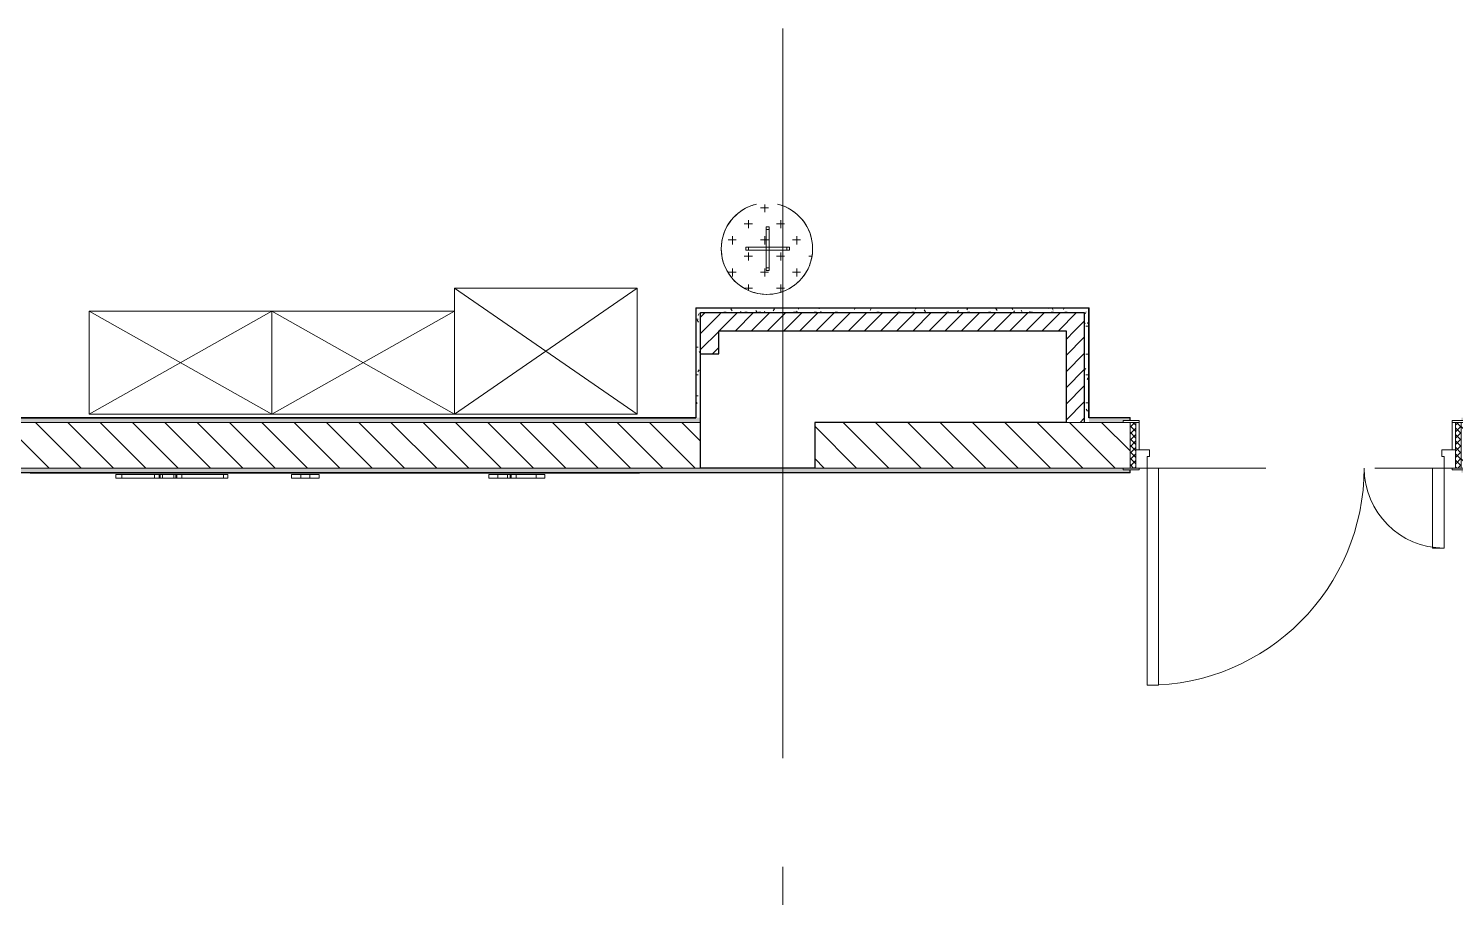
# Model space of a CAD drawing. Header units: millimetres. Extents: x 95091 to 185761, y -1987 to 15323.
# Drawn here: x 112658 to 118905, y 11521 to 15323 of the extents above; entities that cross this region are included whole.
import ezdxf

# ---------------------------------------------------------------- set-up
doc = ezdxf.new("R2010")
doc.units = ezdxf.units.MM
doc.linetypes.add('Осевая', pattern=[3175, 635, -476.25, 1587.5, -476.25])
for name, color, linetype, lineweight in [('A-DOOR', 7, 'Continuous', 9), ('A-DOOR-1', 7, 'Continuous', 13), ('A-DOOR-FRAM', 7, 'Continuous', 13), ('A-DOOR-FRAM-1', 7, 'Continuous', 9), ('A-WALL-3', 7, 'Continuous', 9), ('I-FURN', 7, 'Continuous', 9), ('I-WALL', 7, 'Continuous', 9), ('Оси', 7, 'Continuous', 9), ('Оси-2', 7, 'Осевая', 9)]:
    doc.layers.add(name, color=color, linetype=linetype, lineweight=lineweight)
for name, color, linetype, lineweight, true_color in [('A-WALL-1', 7, 'Continuous', 25, 0x3c3c3c), ('A-WALL-FNSH-1', 7, 'Continuous', 13, 0x3c3c3c), ('I-FURN-1', 7, 'Continuous', 9, 0xf0f0f0)]:
    doc.layers.add(name, color=color, linetype=linetype, lineweight=lineweight, true_color=true_color)
pattern_1 = [(45, (0, 0), (-35.35534, 35.35534), [])]
pattern_2 = [(0, (0, 0), (121.92, 30.48), [10.058, -81.382, 10.058, -81.382, -487.68]), (0, (0, 0), (121.92, 30.48), [-182.88, 10.058, -172.822, 10.058, -81.382, -213.36]), (0, (0, 0), (121.92, 30.48), [-457.2, 10.058, -50.902, 10.058, -142.342]), (120, (45.72, 15.24), (-87.356454, 90.345817), [10.058, -81.382, 10.058, -81.382, -487.68]), (120, (45.72, 15.24), (-87.356454, 90.345817), [-182.88, 10.058, -172.822, 10.058, -81.382, -213.36]), (120, (45.72, 15.24), (-87.356454, 90.345817), [-457.2, 10.058, -50.902, 10.058, -142.342]), (240, (60.96, 76.2), (-34.563546, -120.825817), [10.058, -81.382, 10.058, -81.382, -487.68]), (240, (60.96, 76.2), (-34.563546, -120.825817), [-182.88, 10.058, -172.822, 10.058, -81.382, -213.36]), (240, (60.96, 76.2), (-34.563546, -120.825817), [-457.2, 10.058, -50.902, 10.058, -142.342])]
pattern_3 = [(0, (-115891, -14359.75), (70.485, 70.485), [35.242, -105.727]), (90, (-115873.38, -14377.37), (-70.485, 70.485), [35.242, -105.727])]

# ---------------------------------------------------------------- blocks, each defined once
blk = doc.blocks.new('Шкаф параметрический - 1_254-26529812-План разверток пом_3_42_ Этаж 3')
at = {"layer": 'I-FURN-1'}
for p, q in [((0, 0), (800, 450)), ((0, 450), (800, 0)), ((800, 450), (0, 450)), ((0, 450), (0, 0)), ((0, 0), (0, 450)), ((0, 450), (800, 450)), ((800, 0), (800, 450)), ((800, 450), (800, 0)), ((0, 0), (800, 0)), ((800, 0), (0, 0))]:
    blk.add_line(p, q, dxfattribs=at)
blk = doc.blocks.new('Шкаф параметрический - 1_256-26529813-План разверток пом_3_42_ Этаж 3')
at = {"layer": 'I-FURN-1'}
for p, q in [((0, 0), (800, 450)), ((0, 450), (800, 0)), ((800, 450), (0, 450)), ((0, 450), (0, 0)), ((0, 0), (0, 450)), ((0, 450), (800, 450)), ((800, 0), (800, 450)), ((800, 450), (800, 0)), ((0, 0), (800, 0)), ((800, 0), (0, 0))]:
    blk.add_line(p, q, dxfattribs=at)
blk = doc.blocks.new('Шкаф параметрический - 1_255-25532301-План разверток пом_3_42_ Этаж 3')
at = {"layer": 'I-FURN-1'}
for p, q in [((0, 0), (800, 550)), ((0, 550), (800, 0)), ((800, 550), (0, 550)), ((0, 550), (0, 0)), ((0, 0), (0, 550)), ((0, 550), (800, 550)), ((800, 0), (800, 550)), ((800, 550), (800, 100)), ((800, 100), (800, 0)), ((0, 0), (800, 0)), ((800, 0), (0, 0))]:
    blk.add_line(p, q, dxfattribs=at)
blk = doc.blocks.new('вешалка - 1_15-V5-План разверток пом_3_42_ Этаж 3')
at = {"layer": 'I-FURN'}
h = blk.add_hatch(dxfattribs=at)
h.set_pattern_fill('FP_14', color=256, style=0, pattern_type=2)
h.set_pattern_definition(pattern_3)
h.paths.add_polyline_path([(-24.1, -198.5), (24.1, -198.5), (70.9, -187), (113.6, -164.6), (149.7, -132.6), (177.1, -92.9), (194.2, -47.9), (200, 0), (194.2, 47.9), (177.1, 92.9), (149.7, 132.6), (113.6, 164.6), (70.9, 187), (45.2, 193.3), (-45.2, 193.3), (-70.9, 187), (-113.6, 164.6), (-149.7, 132.6), (-177.1, 92.9), (-194.2, 47.9), (-200, 0), (-194.2, -47.9), (-177.1, -92.9), (-149.2, -133.1), (-113.6, -164.6), (-70.9, -187)])
h = blk.add_hatch(dxfattribs=at)
h.set_pattern_fill('FP_14', color=256, style=0, pattern_type=2)
h.set_pattern_definition(pattern_3)
h.paths.add_polyline_path([(9, -6), (9, 6), (-3, 6), (-3, -6)])
at = {"layer": 'I-FURN-1'}
for p, q in [((9, 96), (-3, 96)), ((-3, 96), (-3, 84)), ((-3, 84), (-3, 96)), ((-3, 96), (9, 96)), ((9, 96), (-3, 96)), ((-3, 96), (-3, 84)), ((-3, 84), (-3, 96)), ((-3, 96), (9, 96)), ((-3, 84), (9, 84)), ((9, 84), (-3, 84)), ((-3, 84), (-3, 6)), ((-3, 6), (-3, 84)), ((9, 84), (9, 96)), ((9, 96), (9, 84)), ((9, 84), (9, 96)), ((9, 96), (9, 84)), ((9, 6), (9, 84)), ((9, 84), (9, 6)), ((-81, 6), (-93, 6)), ((-93, 6), (-93, -6)), ((-93, -6), (-93, 6)), ((-93, 6), (-81, 6)), ((-81, 6), (-93, 6)), ((-93, 6), (-93, -6)), ((-93, -6), (-93, 6)), ((-93, 6), (-81, 6)), ((-81, -6), (-81, 6)), ((-81, 6), (-81, -6)), ((-3, 6), (-81, 6)), ((-81, 6), (-3, 6)), ((9, 6), (-3, 6)), ((-3, 6), (-3, -6)), ((-3, -6), (-3, 6)), ((-3, 6), (9, 6)), ((87, 6), (9, 6)), ((9, 6), (87, 6)), ((9, -6), (9, 6)), ((9, 6), (9, -6)), ((87, 6), (87, -6)), ((99, 6), (87, 6)), ((87, 6), (99, 6)), ((87, -6), (87, 6)), ((99, 6), (87, 6)), ((87, 6), (99, 6)), ((99, -6), (99, 6)), ((99, 6), (99, -6)), ((99, -6), (99, 6)), ((99, 6), (99, -6)), ((-93, -6), (-81, -6)), ((-81, -6), (-93, -6)), ((-93, -6), (-81, -6)), ((-81, -6), (-93, -6)), ((-81, -6), (-3, -6)), ((-3, -6), (-81, -6)), ((-3, -6), (-3, -84)), ((-3, -84), (-3, -6)), ((-3, -6), (9, -6)), ((9, -6), (-3, -6)), ((9, -84), (9, -6)), ((9, -6), (87, -6)), ((87, -6), (9, -6)), ((9, -6), (9, -84)), ((87, -6), (99, -6)), ((99, -6), (87, -6)), ((87, -6), (99, -6)), ((99, -6), (87, -6)), ((9, -84), (-3, -84)), ((-3, -84), (-3, -96)), ((-3, -96), (-3, -84)), ((-3, -84), (9, -84)), ((-3, -84), (-3, -96)), ((-3, -96), (-3, -84)), ((-3, -96), (9, -96)), ((9, -96), (-3, -96)), ((-3, -96), (9, -96)), ((9, -96), (-3, -96)), ((9, -96), (9, -84)), ((9, -84), (9, -96)), ((9, -96), (9, -84)), ((9, -84), (9, -96))]:
    blk.add_line(p, q, dxfattribs=at)
for start, end in [(103.1692, 180), (103.1692, 110.76923), (360, 76.8308), (69.23077, 76.8308), (110.76923, 180), (41.53846, 69.23077), (0, 41.53846), (180, 360), (180, 304.61538), (318.46154, 0), (304.61538, 318.46154)]:
    blk.add_arc((0, 0), 200, start, end, dxfattribs=at)
blk = doc.blocks.new('Дервево_ ствол_ декор 3 - Дервево_ ствол_ декор 3-30727125-План разверток пом_3_42_ Этаж 3')
at = {"layer": 'I-FURN-1'}
for p, q in [((-40.5, -8.3), (-229.4, -8.3)), ((-229.4, -8.3), (-202.6, -8.3)), ((-229.4, -8.3), (-229.4, -24.3)), ((-202.6, -24.3), (-229.4, -24.3)), ((-229.4, -24.3), (-40.5, -24.3)), ((-202.6, -8.3), (-35.6, -8.3)), ((-202.6, -8.3), (-202.6, -24.3)), ((-35.6, -24.3), (-202.6, -24.3)), ((-40.5, -8.3), (-60, -8.3)), ((-60, -8.3), (-40.5, -8.3)), ((-60, -24.3), (-60, -8.3)), ((-40.5, -24.3), (-60, -24.3)), ((-60, -24.3), (-40.5, -24.3)), ((0, -8.3), (-40.5, -8.3)), ((-40.5, -8.3), (-40.5, -24.3)), ((-40.5, -24.3), (0, -24.3)), ((-35.6, -8.3), (-25.1, -8.3)), ((-35.6, -8.3), (-35.6, -24.3)), ((-25.1, -24.3), (-35.6, -24.3)), ((-25.1, -8.3), (25, -8.3)), ((-25.1, -24.3), (-25.1, -8.3)), ((25, -24.3), (-25.1, -24.3)), ((38, -8.3), (0, -8.3)), ((0, -24.3), (38, -24.3)), ((25, -8.3), (33.1, -8.3)), ((25, -8.3), (25, -24.3)), ((33.1, -24.3), (25, -24.3)), ((33.1, -8.3), (241.5, -8.3)), ((33.1, -8.3), (33.1, -24.3)), ((241.5, -24.3), (33.1, -24.3)), ((60, -8.3), (38, -8.3)), ((260.4, -8.3), (38, -8.3)), ((38, -8.3), (60, -8.3)), ((38, -8.3), (38, -24.3)), ((60, -24.3), (38, -24.3)), ((38, -24.3), (260.4, -24.3)), ((38, -24.3), (60, -24.3)), ((60, -8.3), (60, -24.3)), ((241.5, -8.3), (260.4, -8.3)), ((241.5, -24.3), (241.5, -8.3)), ((260.4, -24.3), (241.5, -24.3)), ((260.4, -8.3), (260.4, -24.3))]:
    blk.add_line(p, q, dxfattribs=at)
blk = doc.blocks.new('Дервево_ ствол_ декор 4 - Дервево_ ствол_ декор 4-30727129-План разверток пом_3_42_ Этаж 3')
at = {"layer": 'I-FURN-1'}
for p, q in [((0, -8.3), (-60, -8.3)), ((-60, -8.3), (-40.5, -8.3)), ((-60, -24.3), (-60, -8.3)), ((-40.5, -24.3), (-60, -24.3)), ((-60, -24.3), (0, -24.3)), ((-40.5, -8.3), (-19.5, -8.3)), ((-19.5, -24.3), (-40.5, -24.3)), ((-19.5, -8.3), (19.5, -8.3)), ((-19.5, -24.3), (-19.5, -8.3)), ((19.5, -24.3), (-19.5, -24.3)), ((60, -8.3), (0, -8.3)), ((0, -24.3), (60, -24.3)), ((19.5, -8.3), (33.1, -8.3)), ((19.5, -8.3), (19.5, -24.3)), ((33.1, -24.3), (19.5, -24.3)), ((33.1, -8.3), (60, -8.3)), ((60, -24.3), (33.1, -24.3)), ((60, -8.3), (60, -24.3))]:
    blk.add_line(p, q, dxfattribs=at)
blk = doc.blocks.new('110_Дверь_СКБ_2Ст - Д-6_п__ ДОО_Дв_1450x2100h_Дверь из раздевальной в коридор-32358047-План разверток пом_3_42_ Этаж 3')
at = {"layer": 'A-DOOR'}
h = blk.add_hatch(dxfattribs=at)
h.set_pattern_fill('FP_15', color=256, style=0, pattern_type=2)
h.set_pattern_definition([(225, (1576.41, -164.685), (-14.14214, 14.14214), []), (135, (1576.41, -164.685), (14.14214, 14.14214), [])])
h.paths.add_polyline_path([(737.5, -100), (737.5, 100), (712.5, 100), (712.5, -100)])
at = {"layer": 'A-DOOR-FRAM-1'}
h = blk.add_hatch(dxfattribs=at)
h.set_pattern_fill('FP_16', color=256, style=0, pattern_type=2)
h.set_pattern_definition([(315, (-546.384, -164.685), (-14.1421, -14.1421), []), (225, (-546.384, -164.685), (-14.1421, 14.1421), [])])
h.paths.add_polyline_path([(-687.5, -100), (-687.5, 100), (-712.5, 100), (-712.5, -100)])
at = {"layer": 'A-DOOR'}
for centre, radius, start, end in [((-637.5, -100), 950, 270, 360), ((662.5, -100), 350, 180, 270)]:
    blk.add_arc(centre, radius, start, end, dxfattribs=at)
at = {"layer": 'A-DOOR-1'}
for p, q in [((-637.5, -100), (-587.5, -100)), ((-637.5, -1050), (-637.5, -100)), ((-587.5, -100), (-587.5, -1050)), ((612.5, -100), (662.5, -100)), ((612.5, -450), (612.5, -100)), ((662.5, -100), (662.5, -450)), ((662.5, -450), (612.5, -450)), ((-587.5, -1050), (-637.5, -1050))]:
    blk.add_line(p, q, dxfattribs=at)
at = {"layer": 'A-DOOR-FRAM'}
for p, q in [((-742.5, 108), (-672.5, 108)), ((-742.5, 100), (-742.5, 108)), ((-672.5, 100), (-742.5, 100)), ((-712.5, 100), (-687.5, 100)), ((-712.5, -100), (-712.5, 100)), ((-687.5, 100), (-687.5, -100)), ((-687.5, 100), (-672.5, 100)), ((-687.5, -20), (-687.5, 100)), ((-672.5, 108), (-672.5, 100)), ((-672.5, 100), (-672.5, -20)), ((697.5, 100), (697.5, 108)), ((697.5, 108), (767.5, 108)), ((697.5, -20), (697.5, 100)), ((697.5, 100), (712.5, 100)), ((767.5, 100), (697.5, 100)), ((712.5, -100), (712.5, 100)), ((712.5, 100), (737.5, 100)), ((712.5, 100), (712.5, -20)), ((737.5, 100), (737.5, -100)), ((767.5, 108), (767.5, 100)), ((-687.5, -20), (-627.5, -20)), ((-687.5, -100), (-687.5, -20)), ((-672.5, -20), (-687.5, -20)), ((-637.5, -50), (-637.5, -100)), ((-627.5, -50), (-637.5, -50)), ((-627.5, -20), (-627.5, -50)), ((652.5, -20), (712.5, -20)), ((652.5, -50), (652.5, -20)), ((662.5, -50), (652.5, -50)), ((662.5, -100), (662.5, -50)), ((712.5, -20), (697.5, -20)), ((712.5, -20), (712.5, -100)), ((-742.5, -100), (-672.5, -100)), ((-742.5, -108), (-742.5, -100)), ((-672.5, -108), (-742.5, -108)), ((-687.5, -100), (-712.5, -100)), ((-637.5, -100), (-687.5, -100)), ((-672.5, -100), (-672.5, -108)), ((712.5, -100), (662.5, -100)), ((697.5, -108), (697.5, -100)), ((697.5, -100), (767.5, -100)), ((767.5, -108), (697.5, -108)), ((737.5, -100), (712.5, -100)), ((767.5, -100), (767.5, -108))]:
    blk.add_line(p, q, dxfattribs=at)
blk = doc.blocks.new('Дерево_ декор 4 - Дерево_ декор 4-32360992-План разверток пом_3_42_ Этаж 3')
at = {"layer": 'I-FURN-1'}
for p, q in [((0, -8.3), (-60, -8.3)), ((-60, -8.3), (-21, -8.3)), ((-60, -8.3), (-60, -24.3)), ((-21, -24.3), (-60, -24.3)), ((-60, -24.3), (0, -24.3)), ((-21, -8.3), (20.9, -8.3)), ((-21, -24.3), (-21, -8.3)), ((20.9, -24.3), (-21, -24.3)), ((38, -8.3), (0, -8.3)), ((0, -24.3), (38, -24.3)), ((20.9, -8.3), (33.1, -8.3)), ((20.9, -8.3), (20.9, -24.3)), ((33.1, -24.3), (20.9, -24.3)), ((33.1, -8.3), (147.2, -8.3)), ((33.1, -8.3), (33.1, -24.3)), ((147.2, -24.3), (33.1, -24.3)), ((60, -8.3), (38, -8.3)), ((185.4, -8.3), (38, -8.3)), ((38, -8.3), (60, -8.3)), ((38, -8.3), (38, -24.3)), ((60, -24.3), (38, -24.3)), ((38, -24.3), (185.4, -24.3)), ((38, -24.3), (60, -24.3)), ((60, -8.3), (60, -24.3)), ((147.2, -8.3), (185.4, -8.3)), ((147.2, -24.3), (147.2, -8.3)), ((185.4, -24.3), (147.2, -24.3)), ((185.4, -8.3), (185.4, -24.3))]:
    blk.add_line(p, q, dxfattribs=at)

msp = doc.modelspace()

# ---------------------------------------------------------------- hatches: boundary and pattern name
at = {"layer": 'I-WALL'}
h = msp.add_hatch(dxfattribs=at)
h.set_pattern_fill('FP_12', color=256, style=0, pattern_type=2)
h.set_pattern_definition(pattern_2)
h.paths.add_polyline_path([(115600, 13620), (115600, 14100), (115580, 14100), (115580, 13620)])
h = msp.add_hatch(dxfattribs=at)
h.set_pattern_fill('FP_12', color=256, style=0, pattern_type=2)
h.set_pattern_definition(pattern_2)
h.paths.add_polyline_path([(117280.4, 14080), (117300.4, 14080), (117300.4, 14100), (115600, 14100), (115600, 14080), (116493.6, 14080)])
h = msp.add_hatch(dxfattribs=at)
h.set_pattern_fill('FP_3', color=256, style=0, pattern_type=2)
h.set_pattern_definition(pattern_1)
h.paths.add_polyline_path([(115680, 13900), (115680, 14080), (115600, 14080), (115600, 13900)])
h = msp.add_hatch(dxfattribs=at)
h.set_pattern_fill('FP_3', color=256, style=0, pattern_type=2)
h.set_pattern_definition(pattern_1)
h.paths.add_polyline_path([(117280.4, 14000), (117280.4, 14080), (115680, 14080), (115680, 14000), (117200.4, 14000)])
h = msp.add_hatch(dxfattribs=at)
h.set_pattern_fill('FP_12', color=256, style=0, pattern_type=2)
h.set_pattern_definition(pattern_2)
h.paths.add_polyline_path([(117300.4, 13600), (117300.4, 14080), (117280.4, 14080), (117280.4, 13600)])
h = msp.add_hatch(dxfattribs=at)
h.set_pattern_fill('FP_3', color=256, style=0, pattern_type=2)
h.set_pattern_definition(pattern_1)
h.paths.add_polyline_path([(117280.4, 13600), (117280.4, 14000), (117200.4, 14000), (117200.4, 13600)])
h = msp.add_hatch(dxfattribs=at)
h.set_pattern_fill('FP_12', color=256, style=0, pattern_type=2)
h.set_pattern_definition(pattern_2)
h.paths.add_polyline_path([(115600, 13600), (115600, 13620), (111070, 13620), (111070, 13600), (114990, 13600)])
h = msp.add_hatch(dxfattribs=at)
h.set_pattern_fill('FP_12', color=256, style=0, pattern_type=2)
h.set_pattern_definition(pattern_2)
h.paths.add_polyline_path([(120930, 13600), (120930, 13620), (118930.4, 13620), (118930.4, 13608), (118960.4, 13608), (118960.4, 13600), (119500.9, 13600)])
h.paths.add_polyline_path([(117300.4, 13600), (117450.4, 13600), (117450.4, 13608), (117480.4, 13608), (117480.4, 13620), (117300.4, 13620)])
h = msp.add_hatch(dxfattribs=at)
h.set_pattern_fill('FP_1', color=256, style=0, pattern_type=2)
h.set_pattern_definition([(135, (0, 0), (-70.71068, -70.71068), [])])
h.paths.add_polyline_path([(121004.5, 13400), (121210, 13400), (121210, 13600), (118930.4, 13600), (118930.4, 13400), (120460, 13400)])
h.paths.add_polyline_path([(117450.4, 13400), (117480.4, 13400), (117480.4, 13600), (116100, 13600), (116100, 13400), (116493.6, 13400)])
h.paths.add_polyline_path([(114990, 13400), (115600, 13400), (115600, 13600), (111050, 13600), (111050, 13400), (113486.3, 13400)])
h.paths.add_polyline_path([(110479.1, 13400), (110550, 13400), (110550, 13600), (109770, 13600), (109770, 13400), (109800, 13400)])
h.paths.add_polyline_path([(108320, 13400), (108320, 13600), (103000, 13600), (103000, 13400), (108290, 13400)])
h.paths.add_polyline_path([(101457.2, 13400), (101550, 13400), (101550, 13600), (101100, 13600), (101100, 13400)])
h = msp.add_hatch(dxfattribs=at)
h.set_pattern_fill('FP_12', color=256, style=0, pattern_type=2)
h.set_pattern_definition(pattern_2)
h.paths.add_polyline_path([(120359, 13380), (120360, 13380), (120360, 13400), (118960.4, 13399.6), (118960.4, 13392), (118930.4, 13392), (118930.4, 13380), (119500.9, 13380)])
h.paths.add_polyline_path([(117480.4, 13380), (117480.4, 13392), (117450.4, 13392), (117450.4, 13400), (109800, 13400), (109800, 13392), (109770, 13392), (109770, 13380), (116493.6, 13380)])
h.paths.add_polyline_path([(108223.6, 13380), (108320, 13380), (108320, 13392), (108290, 13392), (108290, 13400), (103030, 13400), (103030, 13392), (103000, 13392), (103000, 13380), (107471.8, 13380)])
h.paths.add_polyline_path([(101550, 13380), (101550, 13392), (101520, 13392), (101520, 13400), (100630, 13400), (100630, 13392), (100600, 13392), (100600, 13380), (101457.2, 13380)])
h.paths.add_polyline_path([(99620, 13380), (99650, 13380), (99650, 13392), (99620, 13392), (99620, 13400), (98700, 13400), (98700, 13380), (99201.7, 13380)])

# ---------------------------------------------------------------- linework, layer by layer
at = {"layer": 'A-WALL-1'}
for p, q in [((115580, 14100), (115580, 13620)), ((117300.4, 14100), (115580, 14100)), ((115600, 13400), (115600, 14080)), ((115600, 14080), (117280.4, 14080)), ((117280.4, 14080), (117280.4, 13600)), ((117300.4, 13620), (117300.4, 14100)), ((115680, 13900), (115680, 14000)), ((115680, 14000), (117200.4, 14000)), ((117200.4, 14000), (117200.4, 13600)), ((115600, 13900), (115680, 13900)), ((111070, 13620), (115580, 13620)), ((117480.4, 13620), (117300.4, 13620)), ((117480.4, 13608), (117480.4, 13620)), ((117200.4, 13600), (116100, 13600)), ((116100, 13600), (116100, 13400)), ((109770, 13380), (117480.4, 13380)), ((116100, 13400), (115600, 13400)), ((117480.4, 13380), (117480.4, 13392))]:
    msp.add_line(p, q, dxfattribs=at)
at = {"layer": 'A-WALL-3'}
for p, q in [((111050, 13600), (115600, 13600)), ((117200.4, 13600), (117450.4, 13600)), ((111050, 13400), (115600, 13400)), ((116100, 13400), (117450.4, 13400))]:
    msp.add_line(p, q, dxfattribs=at)
at = {"layer": 'A-WALL-FNSH-1'}
for p, q in [((115579, 14101), (115579, 13621)), ((117301.4, 14101), (115579, 14101)), ((117301.4, 13621), (117301.4, 14101)), ((111071, 13621), (115580, 13621)), ((117480.4, 13621), (117301.4, 13621)), ((117480.4, 13620), (117480.4, 13621)), ((109770, 13379), (117480.4, 13379)), ((112665.7, 13379), (112665.7, 13378)), ((112665.7, 13378), (114132.3, 13378)), ((113865.4, 13378), (113865.4, 13379)), ((114132.3, 13378), (114132.3, 13379)), ((114133.7, 13379), (114133.7, 13378)), ((114133.7, 13378), (115333.4, 13378)), ((115333.4, 13378), (115333.4, 13379)), ((117480.4, 13379), (117480.4, 13380))]:
    msp.add_line(p, q, dxfattribs=at)
at = {"layer": 'I-WALL'}
for p, q in [((112665.6, 13379), (112665.6, 13378)), ((112665.6, 13378), (112665.7, 13378)), ((113807.9, 13378), (113807.9, 13379)), ((113865.6, 13378), (113865.6, 13379)), ((114133.6, 13379), (114133.6, 13378)), ((114133.7, 13378), (114133.6, 13378)), ((115333.6, 13378), (115333.4, 13378)), ((115333.6, 13378), (115333.6, 13379))]:
    msp.add_line(p, q, dxfattribs=at)
at = {"layer": 'Оси'}
msp.add_line((115960, 12822.8), (115960, 15322.8), dxfattribs=at)
at = {"layer": 'Оси-2'}
for p, q in [((98390.6, 13400), (119719, 13400)), ((115960, 11020.1), (115960, 12822.8))]:
    msp.add_line(p, q, dxfattribs=at)

# ---------------------------------------------------------------- block references
at = {"layer": 'A-DOOR'}
msp.add_blockref('110_Дверь_СКБ_2Ст - Д-6_п__ ДОО_Дв_1450x2100h_Дверь из раздевальной в коридор-32358047-План разверток пом_3_42_ Этаж 3', (118192.9, 13500), dxfattribs=at)
at = {"layer": 'I-FURN-1'}
for name, p in [('вешалка - 1_15-V5-План разверток пом_3_42_ Этаж 3', (115891, 14359.8)), ('Дервево_ ствол_ декор 3 - Дервево_ ствол_ декор 3-30727125-План разверток пом_3_42_ Этаж 3', (113270, 13380)), ('Дервево_ ствол_ декор 4 - Дервево_ ствол_ декор 4-30727129-План разверток пом_3_42_ Этаж 3', (113870, 13380)), ('Дерево_ декор 4 - Дерево_ декор 4-32360992-План разверток пом_3_42_ Этаж 3', (114733.6, 13380))]:
    msp.add_blockref(name, p, dxfattribs=at)
at = {"layer": 'I-FURN-1', "rotation": 180}
for name, p in [('Шкаф параметрический - 1_255-25532301-План разверток пом_3_42_ Этаж 3', (115323.2, 14186.5)), ('Шкаф параметрический - 1_254-26529812-План разверток пом_3_42_ Этаж 3', (113723.2, 14086.5)), ('Шкаф параметрический - 1_256-26529813-План разверток пом_3_42_ Этаж 3', (114523.2, 14086.5))]:
    msp.add_blockref(name, p, dxfattribs=at)

doc.saveas('drawing.dxf')
